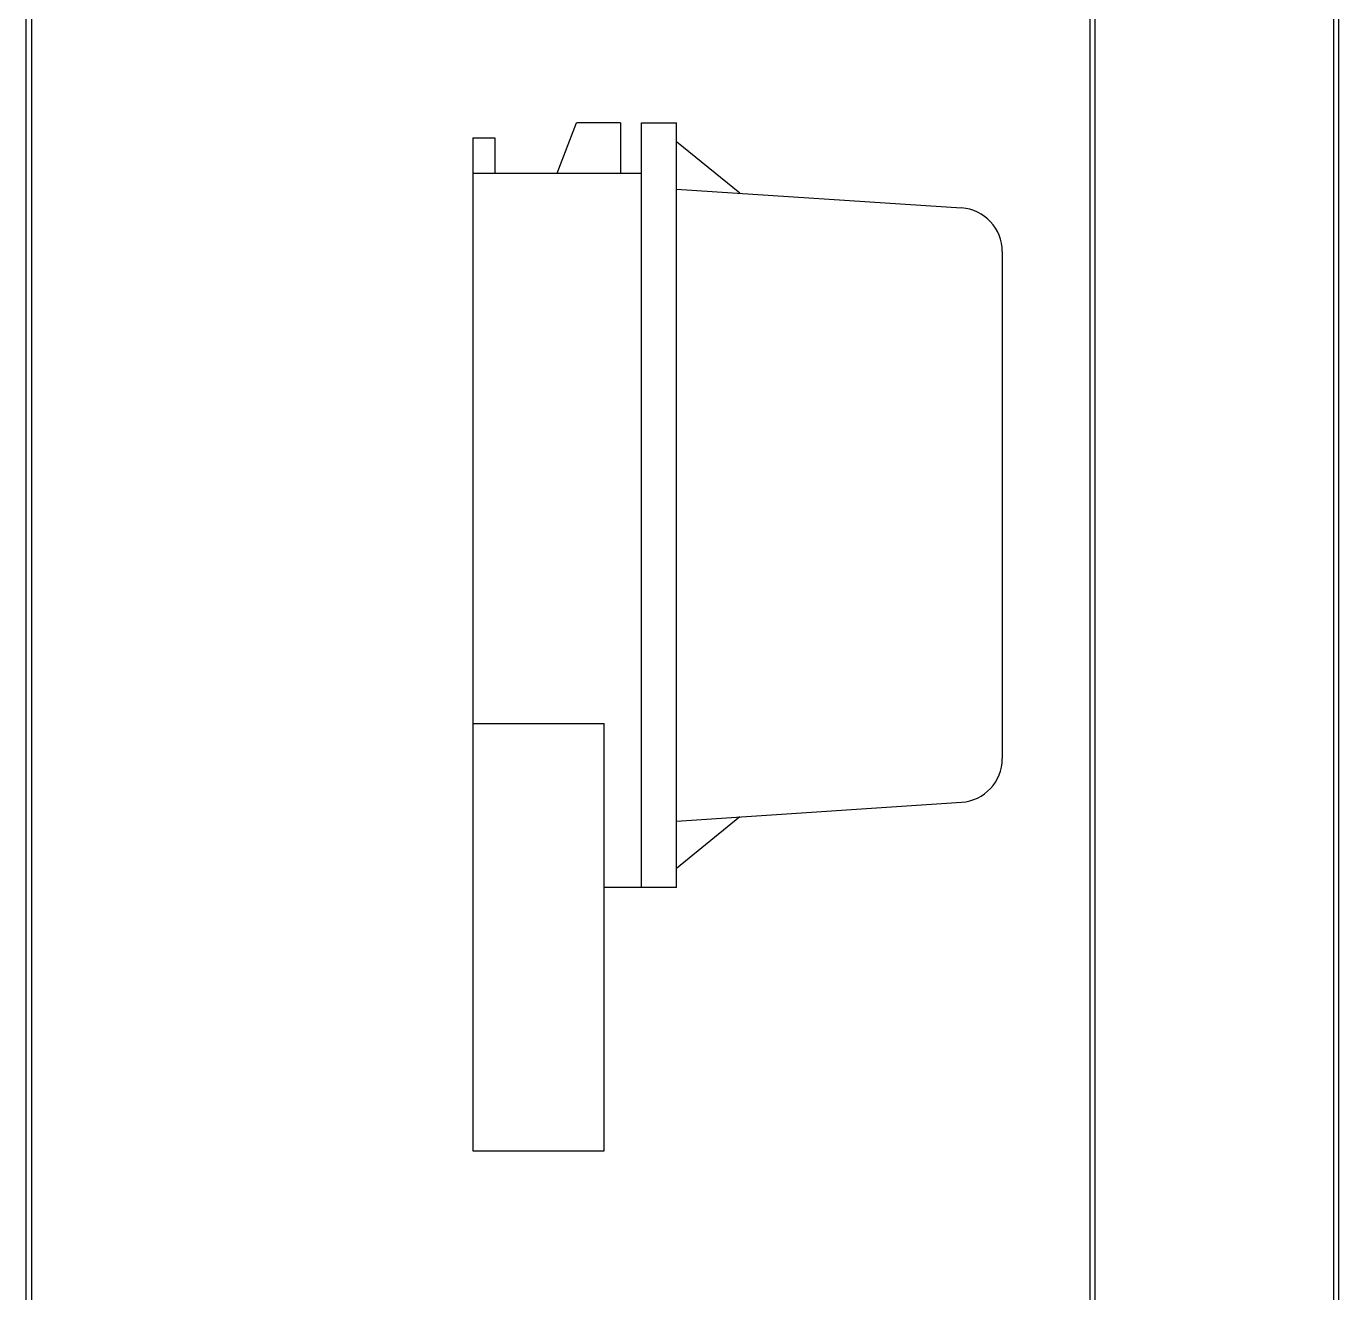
# Model space of a CAD drawing. Header units: millimetres. Extents: x 0 to 3953, y 0 to 2795.
# Drawn here: x 3037.3 to 3337.3, y 1599.1 to 1888.5 of the extents above; entities that cross this region are included whole.
import ezdxf

# ---------------------------------------------------------------- set-up
doc = ezdxf.new("R2010")
doc.units = ezdxf.units.MM

# ---------------------------------------------------------------- blocks, each defined once
blk = doc.blocks.new('Congto1P-2')
at = {"color": 126}
for p, q in [((19.27, 223.45), (23.66, 235)), ((33.72, 235), (23.66, 235)), ((33.72, 235), (33.72, 223.45)), ((38.53, 60.22), (38.53, 235)), ((38.53, 235), (46.53, 235)), ((46.53, 60.22), (46.53, 235)), ((0, 231.55), (0, 0)), ((0, 231.55), (5, 231.55)), ((5, 231.55), (5, 223.45)), ((61.02, 218.88), (46.53, 230.67)), ((0, 223.45), (38.53, 223.45)), ((46.53, 219.84), (111.66, 215.53)), ((121, 205.55), (121, 89.67)), ((0, 97.73), (30, 97.73)), ((30, 0), (30, 97.73)), ((46.53, 75.38), (111.66, 79.69)), ((61.02, 76.34), (46.53, 64.55)), ((46.53, 60.22), (30, 60.22)), ((0, 0), (30, 0))]:
    blk.add_line(p, q, dxfattribs=at)
for centre, start, end in [((111, 205.55), 0, 86.2106), ((111, 89.67), 273.7894, 0)]:
    blk.add_arc(centre, 10, start, end, dxfattribs=at)

msp = doc.modelspace()

# ---------------------------------------------------------------- linework, layer by layer
at = {"color": 7}
for points in [[(3315.09, 2485.88), (3315.09, 2497.88), (3336.09, 2497.88), (3336.09, 1137.28), (3315.09, 1137.28), (3315.09, 1149.28), (3313.89, 1149.28), (3313.89, 1136.08), (3337.29, 1136.08), (3337.29, 2499.08), (3313.89, 2499.08), (3313.89, 2485.88)], [(3062.49, 2484.98), (3038.49, 2484.98), (3038.49, 1185.18), (3062.49, 1185.18), (3062.49, 1183.98), (3037.29, 1183.98), (3037.29, 2486.18), (3062.49, 2486.18)]]:
    msp.add_lwpolyline(points, close=True, dxfattribs=at)
at = {"color": 6}
msp.add_lwpolyline([(3264.39, 2435.48), (3264.39, 2445.48), (3280.39, 2445.48), (3280.39, 1562.48), (3264.39, 1562.48), (3264.39, 1572.48), (3263.19, 1572.48), (3263.19, 1561.28), (3281.59, 1561.28), (3281.59, 2446.68), (3263.19, 2446.68), (3263.19, 2435.48)], close=True, dxfattribs=at)

# ---------------------------------------------------------------- block references
at = {"color": 7}
msp.add_blockref('Congto1P-2', (3139.39, 1631.48), dxfattribs=at)

doc.saveas('drawing.dxf')
